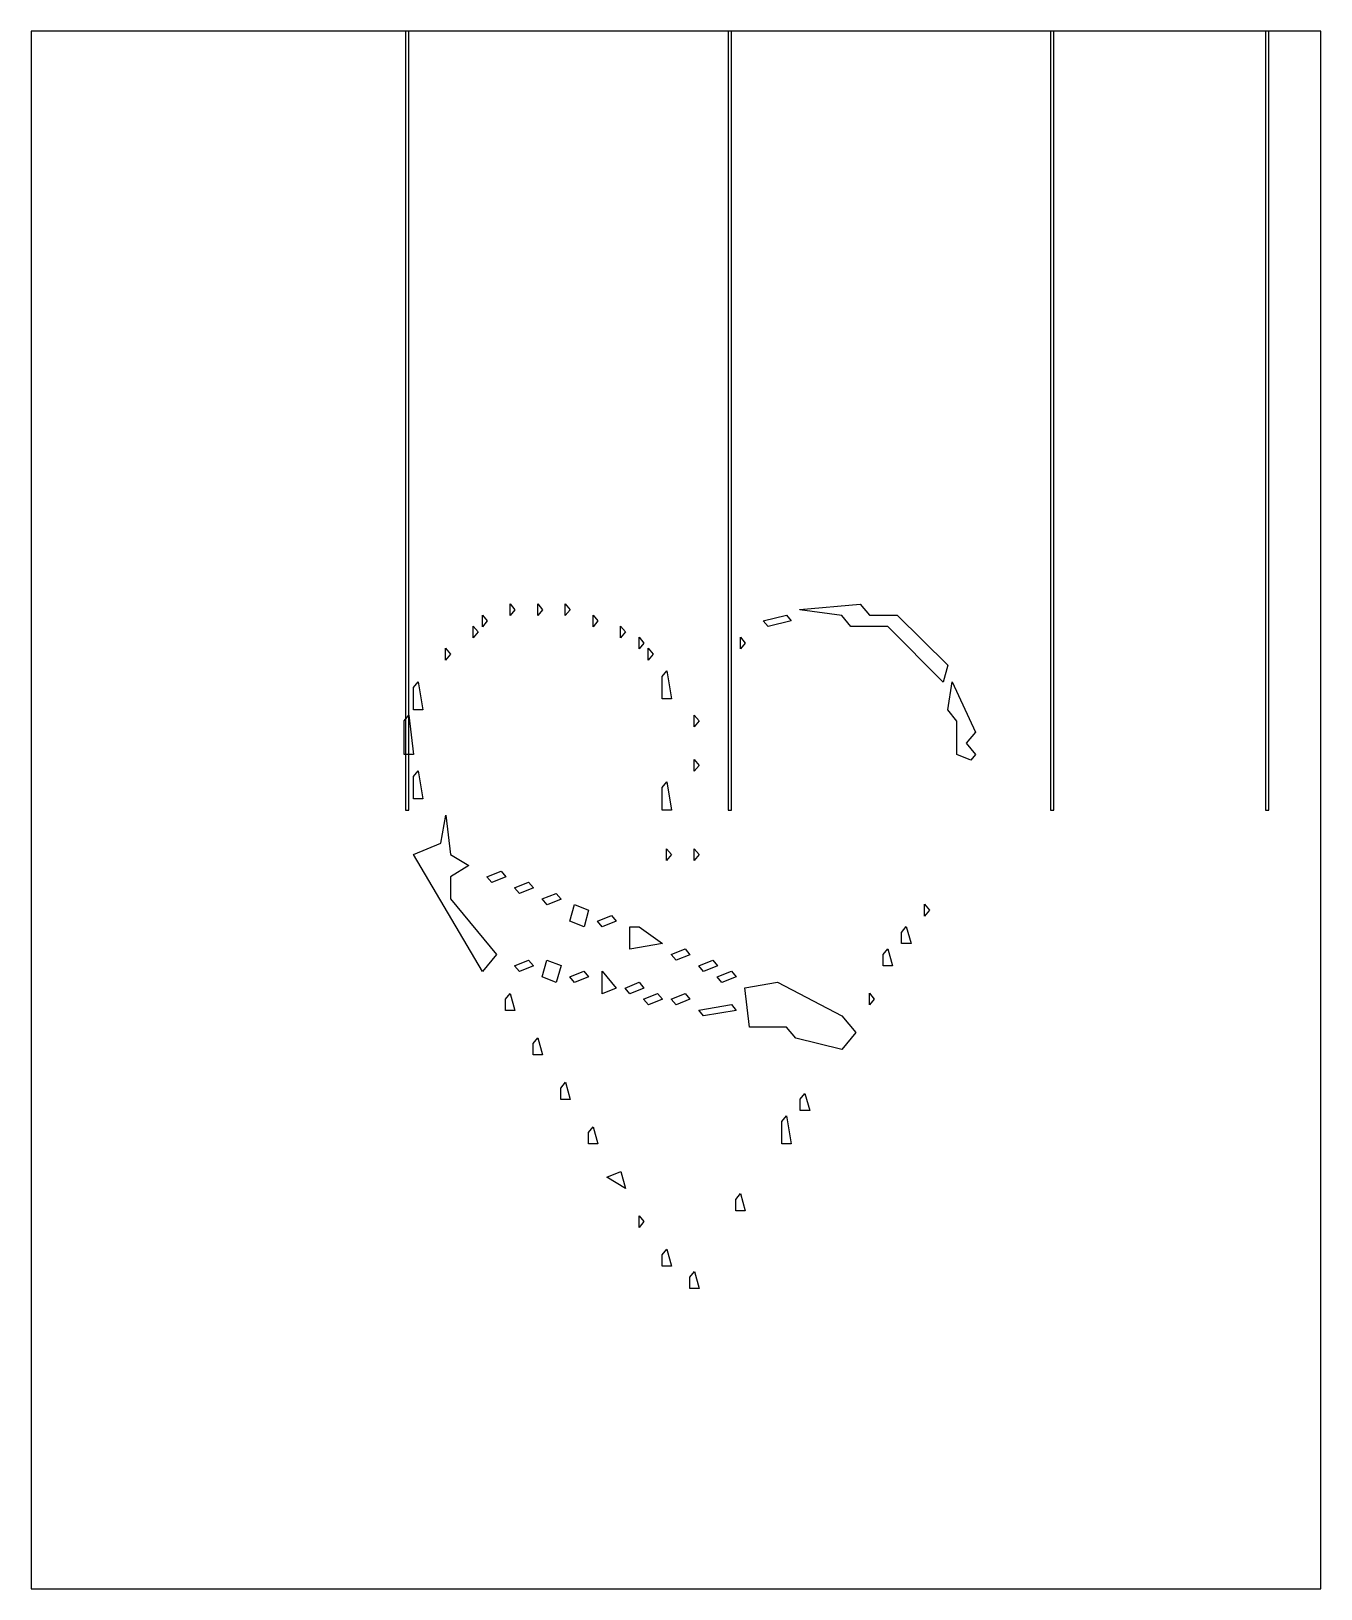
# Model space of a CAD drawing. Header units: millimetres. Extents: x 0 to 1200, y 0 to 1450.
import ezdxf

# ---------------------------------------------------------------- set-up
doc = ezdxf.new("R2010")
doc.units = ezdxf.units.MM
for name, color, linetype in [('OUTLINE', 5, 'Continuous'), ('PIECE', 3, 'Continuous'), ('SLOT', 1, 'Continuous')]:
    doc.layers.add(name, color=color, linetype=linetype)

msp = doc.modelspace()

# ---------------------------------------------------------------- linework, layer by layer
at = {"layer": 'OUTLINE'}
msp.add_lwpolyline([(0, 0), (1200, 0), (1200, 1450), (0, 1450), (0, 0)], close=True, dxfattribs=at)
at = {"layer": 'PIECE'}
for points in [[(445.6, 916.9), (450.1, 911.4), (445.6, 906), (445.6, 916.9)], [(471.3, 906), (471.3, 916.9), (475.8, 911.4), (471.3, 906)], [(501.6, 911.4), (497, 906), (497, 916.9), (501.6, 911.4)], [(771.5, 916.7), (780, 906.3), (805.8, 906.3), (853, 859.7), (848.6, 843.9), (797.1, 895.8), (762.8, 895.8), (754.2, 906.2), (715.2, 911.4), (715.2, 911.5), (771.5, 916.7)], [(419.9, 906.5), (424.4, 901.1), (419.9, 895.6), (419.9, 906.5)], [(522.8, 895.6), (522.8, 906.5), (527.3, 901.1), (522.8, 895.6)], [(681.2, 901.1), (702.9, 906.4), (707.3, 901), (685.7, 895.8), (681.2, 901.1)], [(411.3, 885.3), (411.3, 896.2), (415.8, 890.7), (411.3, 885.3)], [(553, 890.7), (548.5, 885.3), (548.5, 896.2), (553, 890.7)], [(570.1, 880.4), (565.6, 874.9), (565.6, 885.8), (570.1, 880.4)], [(659.9, 885.8), (664.4, 880.4), (659.9, 874.9), (659.9, 885.8)], [(385.6, 875.5), (390.1, 870), (385.6, 864.5), (385.6, 875.5)], [(574.2, 864.5), (574.2, 875.5), (578.7, 870), (574.2, 864.5)], [(364.4, 818.1), (355.6, 818.1), (355.6, 839), (360.1, 844.3), (364.4, 818.1)], [(591.5, 854.7), (595.8, 828.5), (587, 828.5), (587, 849.3), (591.5, 854.7)], [(861.3, 776.7), (861.3, 807.8), (852.8, 818.2), (857.1, 844.4), (878.7, 797.5), (870.1, 787.1), (878.7, 776.8), (874.3, 771.5), (861.3, 776.7)], [(347, 776.7), (347, 807.9), (351.5, 813.3), (355.8, 776.7), (347, 776.7)], [(621.6, 807.9), (617, 802.4), (617, 813.3), (621.6, 807.9)], [(617, 761), (617, 771.9), (621.6, 766.4), (617, 761)], [(360.1, 761.5), (364.4, 735.3), (355.6, 735.3), (355.6, 756.1), (360.1, 761.5)], [(591.5, 751.1), (595.8, 724.9), (587, 724.9), (587, 745.8), (591.5, 751.1)], [(385.7, 720.3), (385.8, 720.3), (390.1, 683.6), (407.3, 673.2), (390.1, 662.8), (390.1, 642.2), (433, 590.4), (420, 574.6), (355.6, 683.6), (381.3, 694), (385.7, 720.3)], [(591.3, 678.1), (591.3, 689), (595.8, 683.6), (591.3, 678.1)], [(621.6, 683.6), (617, 678.1), (617, 689), (621.6, 683.6)], [(437.2, 668.2), (441.6, 662.8), (428.5, 657.6), (424.1, 662.9), (437.2, 668.2)], [(467.3, 652.5), (454.3, 647.2), (449.8, 652.5), (462.9, 657.8), (467.3, 652.5)], [(480, 636.8), (475.6, 642.2), (488.6, 647.4), (493, 642.1), (480, 636.8)], [(505.6, 637.1), (518.7, 631.8), (514.4, 616.1), (501.3, 621.4), (505.6, 637.1)], [(527, 621.5), (540, 626.7), (544.4, 621.4), (531.4, 616.1), (527, 621.5)], [(831.3, 626.3), (831.3, 637.2), (835.8, 631.8), (831.3, 626.3)], [(587.4, 600.7), (557, 595.4), (557, 616.3), (565.7, 616.3), (587.4, 600.7)], [(809.9, 611.1), (814.3, 616.5), (818.7, 600.6), (809.9, 600.6), (809.9, 611.1)], [(600, 585.1), (595.6, 590.4), (608.6, 595.7), (613, 590.3), (600, 585.1)], [(801.6, 579.9), (792.8, 579.9), (792.8, 590.4), (797.2, 595.7), (801.6, 579.9)], [(462.9, 585.3), (467.3, 580), (454.3, 574.7), (449.8, 580), (462.9, 585.3)], [(475.6, 569.6), (479.9, 585.3), (493, 580.1), (488.6, 564.3), (475.6, 569.6)], [(621.3, 580), (634.3, 585.3), (638.7, 580), (625.7, 574.7), (621.3, 580)], [(505.7, 564.3), (501.3, 569.7), (514.3, 574.9), (518.7, 569.6), (505.7, 564.3)], [(544.4, 559.2), (531.3, 554), (531.3, 575.1), (544.4, 559.2)], [(655.9, 569.6), (642.8, 564.3), (638.4, 569.7), (651.5, 574.9), (655.9, 569.6)], [(441.3, 549), (445.8, 554.3), (450.1, 538.5), (441.3, 538.5), (441.3, 549)], [(565.7, 564.6), (570.2, 559.2), (557.1, 554), (552.7, 559.3), (565.7, 564.6)], [(569.8, 549), (582.9, 554.2), (587.3, 548.9), (574.3, 543.6), (569.8, 549)], [(600, 543.6), (595.6, 549), (608.6, 554.2), (613, 548.9), (600, 543.6)], [(767.3, 517.9), (754.3, 502.2), (711.4, 512.6), (702.8, 522.9), (668.5, 522.9), (664.2, 559.4), (694.3, 564.6), (754.3, 533.5), (767.3, 517.9)], [(784.4, 548.9), (779.9, 543.5), (779.9, 554.4), (784.4, 548.9)], [(651.5, 543.9), (655.9, 538.5), (625.7, 533.3), (621.2, 538.6), (651.5, 543.9)], [(471.5, 512.9), (475.8, 497), (467, 497), (467, 507.5), (471.5, 512.9)], [(497.2, 471.5), (501.6, 455.6), (492.8, 455.6), (492.8, 466.1), (497.2, 471.5)], [(720, 461.1), (724.4, 445.3), (715.6, 445.3), (715.6, 455.8), (720, 461.1)], [(702.9, 440.4), (707.3, 414.2), (698.5, 414.2), (698.5, 435), (702.9, 440.4)], [(522.9, 430), (527.3, 414.2), (518.5, 414.2), (518.5, 424.7), (522.9, 430)], [(553, 372.6), (535.5, 383.2), (548.6, 388.5), (553, 372.6)], [(660, 367.9), (664.4, 352), (655.6, 352), (655.6, 362.5), (660, 367.9)], [(565.6, 336.3), (565.6, 347.2), (570.1, 341.8), (565.6, 336.3)], [(591.5, 316.1), (595.8, 300.3), (587, 300.3), (587, 310.8), (591.5, 316.1)], [(617.2, 295.4), (621.6, 279.5), (612.8, 279.5), (612.8, 290), (617.2, 295.4)]]:
    msp.add_lwpolyline(points, close=True, dxfattribs=at)
at = {"layer": 'SLOT'}
for points in [[(348.4, 725), (351.5, 725), (351.5, 1450), (348.4, 1450), (348.4, 725)], [(648.4, 725), (651.6, 725), (651.6, 1450), (648.4, 1450), (648.4, 725)], [(948.4, 725), (951.5, 725), (951.5, 1450), (948.4, 1450), (948.4, 725)], [(1148.5, 725), (1151.5, 725), (1151.5, 1450), (1148.5, 1450), (1148.5, 725)]]:
    msp.add_lwpolyline(points, close=True, dxfattribs=at)

doc.saveas('drawing.dxf')
